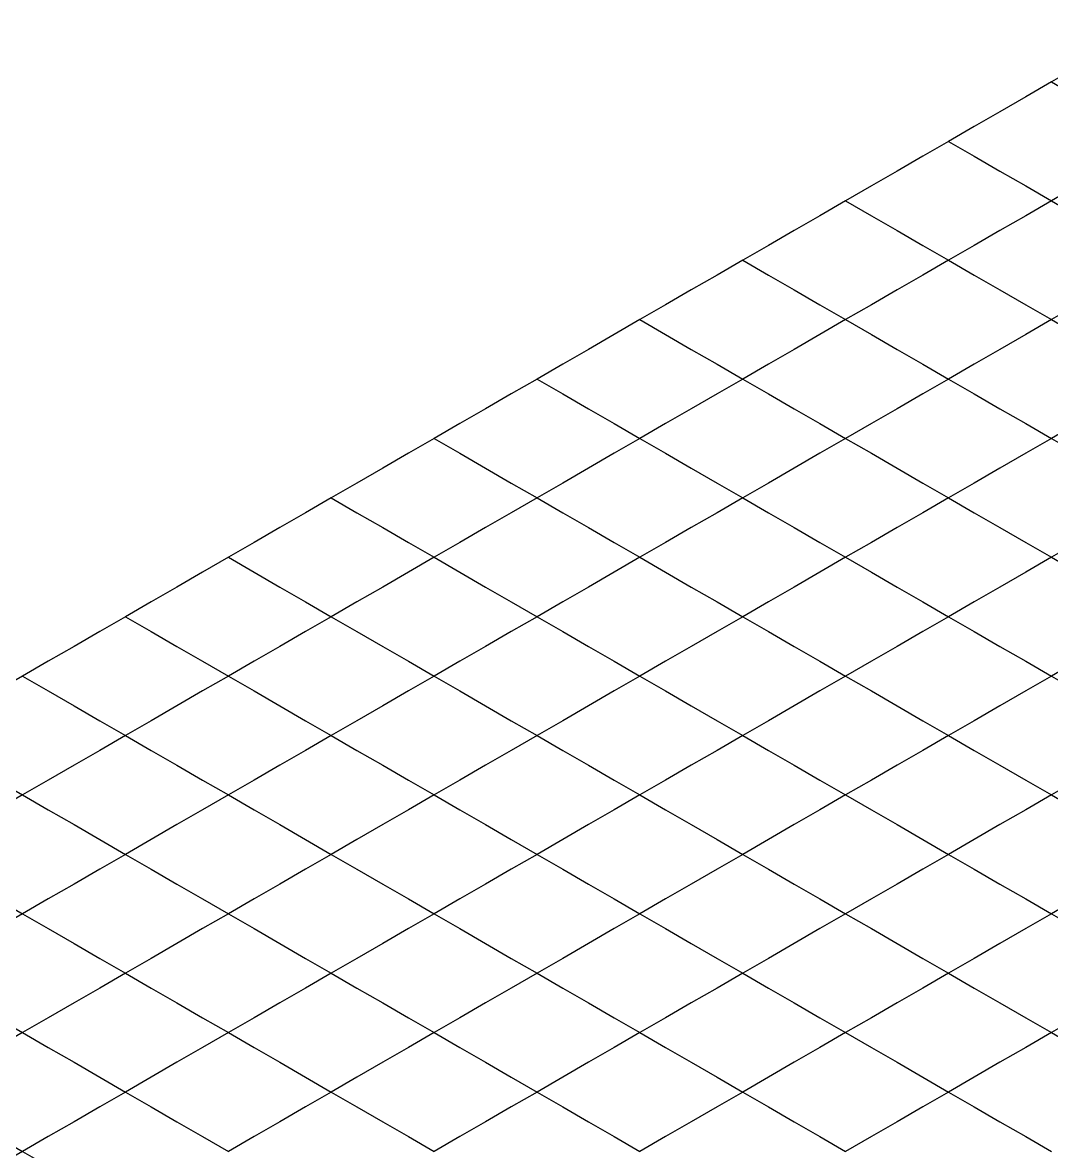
# Model space of a CAD drawing. Header units: metres. Extents: x 0 to 1028, y -291 to 246.
# Drawn here: x 324.1 to 387.8, y 157.7 to 227.6 of the extents above; entities that cross this region are included whole.
import ezdxf

# ---------------------------------------------------------------- set-up
doc = ezdxf.new("R2010")
doc.units = ezdxf.units.M
doc.layers.add('LAYER_02_PROJECTION', color=7, linetype='Continuous')

msp = doc.modelspace()

# ---------------------------------------------------------------- linework, layer by layer
at = {"layer": 'LAYER_02_PROJECTION'}
for points in [[(394.141, 227.558), (392.55, 226.639), (390.959, 225.72), (389.368, 224.802), (387.777, 223.883)], [(387.777, 223.883), (386.186, 222.965), (384.595, 222.046), (383.004, 221.128), (381.413, 220.209)], [(387.777, 223.883), (389.368, 222.965), (390.959, 222.046), (392.55, 221.128), (394.141, 220.209)], [(387.777, 223.883), (389.368, 222.965), (390.959, 222.046), (392.55, 221.128), (394.141, 220.209)], [(381.413, 220.209), (379.822, 219.291), (378.231, 218.372), (376.64, 217.453), (375.049, 216.535)], [(381.413, 220.209), (383.004, 219.291), (384.595, 218.372), (386.186, 217.453), (387.777, 216.535)], [(381.413, 220.209), (383.004, 219.291), (384.595, 218.372), (386.186, 217.453), (387.777, 216.535)], [(394.141, 220.209), (392.55, 219.291), (390.959, 218.372), (389.368, 217.453), (387.777, 216.535)], [(394.141, 220.209), (392.55, 219.291), (390.959, 218.372), (389.368, 217.453), (387.777, 216.535)], [(375.049, 216.535), (373.458, 215.616), (371.867, 214.698), (370.276, 213.779), (368.685, 212.861)], [(375.049, 216.535), (376.64, 215.616), (378.231, 214.698), (379.822, 213.779), (381.413, 212.861)], [(375.049, 216.535), (376.64, 215.616), (378.231, 214.698), (379.822, 213.779), (381.413, 212.861)], [(387.777, 216.535), (386.186, 215.616), (384.595, 214.698), (383.004, 213.779), (381.413, 212.861)], [(387.777, 216.535), (386.186, 215.616), (384.595, 214.698), (383.004, 213.779), (381.413, 212.861)], [(387.777, 216.535), (389.368, 215.616), (390.959, 214.698), (392.55, 213.779), (394.141, 212.861)], [(387.777, 216.535), (389.368, 215.616), (390.959, 214.698), (392.55, 213.779), (394.141, 212.861)], [(368.685, 212.861), (367.094, 211.942), (365.503, 211.024), (363.913, 210.105), (362.322, 209.186)], [(368.685, 212.861), (370.276, 211.942), (371.867, 211.024), (373.458, 210.105), (375.049, 209.186)], [(368.685, 212.861), (370.276, 211.942), (371.867, 211.024), (373.458, 210.105), (375.049, 209.186)], [(381.413, 212.861), (379.822, 211.942), (378.231, 211.024), (376.64, 210.105), (375.049, 209.186)], [(381.413, 212.861), (379.822, 211.942), (378.231, 211.024), (376.64, 210.105), (375.049, 209.186)], [(381.413, 212.861), (383.004, 211.942), (384.595, 211.024), (386.186, 210.105), (387.777, 209.186)], [(381.413, 212.861), (383.004, 211.942), (384.595, 211.024), (386.186, 210.105), (387.777, 209.186)], [(394.141, 212.861), (392.55, 211.942), (390.959, 211.024), (389.368, 210.105), (387.777, 209.186)], [(394.141, 212.861), (392.55, 211.942), (390.959, 211.024), (389.368, 210.105), (387.777, 209.186)], [(362.322, 209.186), (360.731, 208.268), (359.14, 207.349), (357.549, 206.431), (355.958, 205.512)], [(362.322, 209.186), (363.913, 208.268), (365.503, 207.349), (367.094, 206.431), (368.685, 205.512)], [(362.322, 209.186), (363.913, 208.268), (365.503, 207.349), (367.094, 206.431), (368.685, 205.512)], [(375.049, 209.186), (373.458, 208.268), (371.867, 207.349), (370.276, 206.431), (368.685, 205.512)], [(375.049, 209.186), (373.458, 208.268), (371.867, 207.349), (370.276, 206.431), (368.685, 205.512)], [(375.049, 209.186), (376.64, 208.268), (378.231, 207.349), (379.822, 206.431), (381.413, 205.512)], [(375.049, 209.186), (376.64, 208.268), (378.231, 207.349), (379.822, 206.431), (381.413, 205.512)], [(387.777, 209.186), (386.186, 208.268), (384.595, 207.349), (383.004, 206.431), (381.413, 205.512)], [(387.777, 209.186), (386.186, 208.268), (384.595, 207.349), (383.004, 206.431), (381.413, 205.512)], [(387.777, 209.186), (389.368, 208.268), (390.959, 207.349), (392.55, 206.431), (394.141, 205.512)], [(387.777, 209.186), (389.368, 208.268), (390.959, 207.349), (392.55, 206.431), (394.141, 205.512)], [(355.958, 205.512), (354.367, 204.594), (352.776, 203.675), (351.185, 202.757), (349.594, 201.838)], [(355.958, 205.512), (357.549, 204.594), (359.14, 203.675), (360.731, 202.757), (362.322, 201.838)], [(355.958, 205.512), (357.549, 204.594), (359.14, 203.675), (360.731, 202.757), (362.322, 201.838)], [(368.685, 205.512), (367.094, 204.594), (365.503, 203.675), (363.913, 202.757), (362.322, 201.838)], [(368.685, 205.512), (367.094, 204.594), (365.503, 203.675), (363.913, 202.757), (362.322, 201.838)], [(368.685, 205.512), (370.276, 204.594), (371.867, 203.675), (373.458, 202.757), (375.049, 201.838)], [(368.685, 205.512), (370.276, 204.594), (371.867, 203.675), (373.458, 202.757), (375.049, 201.838)], [(381.413, 205.512), (379.822, 204.594), (378.231, 203.675), (376.64, 202.757), (375.049, 201.838)], [(381.413, 205.512), (379.822, 204.594), (378.231, 203.675), (376.64, 202.757), (375.049, 201.838)], [(381.413, 205.512), (383.004, 204.594), (384.595, 203.675), (386.186, 202.757), (387.777, 201.838)], [(381.413, 205.512), (383.004, 204.594), (384.595, 203.675), (386.186, 202.757), (387.777, 201.838)], [(394.141, 205.512), (392.55, 204.594), (390.959, 203.675), (389.368, 202.757), (387.777, 201.838)], [(394.141, 205.512), (392.55, 204.594), (390.959, 203.675), (389.368, 202.757), (387.777, 201.838)], [(349.594, 201.838), (348.003, 200.919), (346.412, 200.001), (344.821, 199.082), (343.23, 198.164)], [(349.594, 201.838), (351.185, 200.919), (352.776, 200.001), (354.367, 199.082), (355.958, 198.164)], [(349.594, 201.838), (351.185, 200.919), (352.776, 200.001), (354.367, 199.082), (355.958, 198.164)], [(362.322, 201.838), (360.731, 200.919), (359.14, 200.001), (357.549, 199.082), (355.958, 198.164)], [(362.322, 201.838), (360.731, 200.919), (359.14, 200.001), (357.549, 199.082), (355.958, 198.164)], [(362.322, 201.838), (363.913, 200.919), (365.503, 200.001), (367.094, 199.082), (368.685, 198.164)], [(362.322, 201.838), (363.913, 200.919), (365.503, 200.001), (367.094, 199.082), (368.685, 198.164)], [(375.049, 201.838), (373.458, 200.919), (371.867, 200.001), (370.276, 199.082), (368.685, 198.164)], [(375.049, 201.838), (373.458, 200.919), (371.867, 200.001), (370.276, 199.082), (368.685, 198.164)], [(375.049, 201.838), (376.64, 200.919), (378.231, 200.001), (379.822, 199.082), (381.413, 198.164)], [(375.049, 201.838), (376.64, 200.919), (378.231, 200.001), (379.822, 199.082), (381.413, 198.164)], [(387.777, 201.838), (386.186, 200.919), (384.595, 200.001), (383.004, 199.082), (381.413, 198.164)], [(387.777, 201.838), (386.186, 200.919), (384.595, 200.001), (383.004, 199.082), (381.413, 198.164)], [(387.777, 201.838), (389.368, 200.919), (390.959, 200.001), (392.55, 199.082), (394.141, 198.164)], [(387.777, 201.838), (389.368, 200.919), (390.959, 200.001), (392.55, 199.082), (394.141, 198.164)], [(343.23, 198.164), (341.639, 197.245), (340.048, 196.327), (338.457, 195.408), (336.866, 194.489)], [(343.23, 198.164), (344.821, 197.245), (346.412, 196.327), (348.003, 195.408), (349.594, 194.489)], [(343.23, 198.164), (344.821, 197.245), (346.412, 196.327), (348.003, 195.408), (349.594, 194.489)], [(355.958, 198.164), (354.367, 197.245), (352.776, 196.327), (351.185, 195.408), (349.594, 194.489)], [(355.958, 198.164), (354.367, 197.245), (352.776, 196.327), (351.185, 195.408), (349.594, 194.489)], [(355.958, 198.164), (357.549, 197.245), (359.14, 196.327), (360.731, 195.408), (362.322, 194.489)], [(355.958, 198.164), (357.549, 197.245), (359.14, 196.327), (360.731, 195.408), (362.322, 194.489)], [(368.685, 198.164), (367.094, 197.245), (365.503, 196.327), (363.913, 195.408), (362.322, 194.489)], [(368.685, 198.164), (367.094, 197.245), (365.503, 196.327), (363.913, 195.408), (362.322, 194.489)], [(368.685, 198.164), (370.276, 197.245), (371.867, 196.327), (373.458, 195.408), (375.049, 194.489)], [(368.685, 198.164), (370.276, 197.245), (371.867, 196.327), (373.458, 195.408), (375.049, 194.489)], [(381.413, 198.164), (379.822, 197.245), (378.231, 196.327), (376.64, 195.408), (375.049, 194.489)], [(381.413, 198.164), (379.822, 197.245), (378.231, 196.327), (376.64, 195.408), (375.049, 194.489)], [(381.413, 198.164), (383.004, 197.245), (384.595, 196.327), (386.186, 195.408), (387.777, 194.489)], [(381.413, 198.164), (383.004, 197.245), (384.595, 196.327), (386.186, 195.408), (387.777, 194.489)], [(394.141, 198.164), (392.55, 197.245), (390.959, 196.327), (389.368, 195.408), (387.777, 194.489)], [(394.141, 198.164), (392.55, 197.245), (390.959, 196.327), (389.368, 195.408), (387.777, 194.489)], [(336.866, 194.489), (335.275, 193.571), (333.684, 192.652), (332.093, 191.734), (330.502, 190.815)], [(336.866, 194.489), (338.457, 193.571), (340.048, 192.652), (341.639, 191.734), (343.23, 190.815)], [(336.866, 194.489), (338.457, 193.571), (340.048, 192.652), (341.639, 191.734), (343.23, 190.815)], [(349.594, 194.489), (348.003, 193.571), (346.412, 192.652), (344.821, 191.734), (343.23, 190.815)], [(349.594, 194.489), (348.003, 193.571), (346.412, 192.652), (344.821, 191.734), (343.23, 190.815)], [(349.594, 194.489), (351.185, 193.571), (352.776, 192.652), (354.367, 191.734), (355.958, 190.815)], [(349.594, 194.489), (351.185, 193.571), (352.776, 192.652), (354.367, 191.734), (355.958, 190.815)], [(362.322, 194.489), (360.731, 193.571), (359.14, 192.652), (357.549, 191.734), (355.958, 190.815)], [(362.322, 194.489), (360.731, 193.571), (359.14, 192.652), (357.549, 191.734), (355.958, 190.815)], [(362.322, 194.489), (363.913, 193.571), (365.503, 192.652), (367.094, 191.734), (368.685, 190.815)], [(362.322, 194.489), (363.913, 193.571), (365.503, 192.652), (367.094, 191.734), (368.685, 190.815)], [(375.049, 194.489), (373.458, 193.571), (371.867, 192.652), (370.276, 191.734), (368.685, 190.815)], [(375.049, 194.489), (373.458, 193.571), (371.867, 192.652), (370.276, 191.734), (368.685, 190.815)], [(375.049, 194.489), (376.64, 193.571), (378.231, 192.652), (379.822, 191.734), (381.413, 190.815)], [(375.049, 194.489), (376.64, 193.571), (378.231, 192.652), (379.822, 191.734), (381.413, 190.815)], [(387.777, 194.489), (386.186, 193.571), (384.595, 192.652), (383.004, 191.734), (381.413, 190.815)], [(387.777, 194.489), (386.186, 193.571), (384.595, 192.652), (383.004, 191.734), (381.413, 190.815)], [(387.777, 194.489), (389.368, 193.571), (390.959, 192.652), (392.55, 191.734), (394.141, 190.815)], [(387.777, 194.489), (389.368, 193.571), (390.959, 192.652), (392.55, 191.734), (394.141, 190.815)], [(330.502, 190.815), (328.911, 189.897), (327.32, 188.978), (325.729, 188.06), (324.138, 187.141)], [(330.502, 190.815), (332.093, 189.897), (333.684, 188.978), (335.275, 188.06), (336.866, 187.141)], [(330.502, 190.815), (332.093, 189.897), (333.684, 188.978), (335.275, 188.06), (336.866, 187.141)], [(343.23, 190.815), (341.639, 189.897), (340.048, 188.978), (338.457, 188.06), (336.866, 187.141)], [(343.23, 190.815), (341.639, 189.897), (340.048, 188.978), (338.457, 188.06), (336.866, 187.141)], [(343.23, 190.815), (344.821, 189.897), (346.412, 188.978), (348.003, 188.06), (349.594, 187.141)], [(343.23, 190.815), (344.821, 189.897), (346.412, 188.978), (348.003, 188.06), (349.594, 187.141)], [(355.958, 190.815), (354.367, 189.897), (352.776, 188.978), (351.185, 188.06), (349.594, 187.141)], [(355.958, 190.815), (354.367, 189.897), (352.776, 188.978), (351.185, 188.06), (349.594, 187.141)], [(355.958, 190.815), (357.549, 189.897), (359.14, 188.978), (360.731, 188.06), (362.322, 187.141)], [(355.958, 190.815), (357.549, 189.897), (359.14, 188.978), (360.731, 188.06), (362.322, 187.141)], [(368.685, 190.815), (367.094, 189.897), (365.503, 188.978), (363.913, 188.06), (362.322, 187.141)], [(368.685, 190.815), (367.094, 189.897), (365.503, 188.978), (363.913, 188.06), (362.322, 187.141)], [(368.685, 190.815), (370.276, 189.897), (371.867, 188.978), (373.458, 188.06), (375.049, 187.141)], [(368.685, 190.815), (370.276, 189.897), (371.867, 188.978), (373.458, 188.06), (375.049, 187.141)], [(381.413, 190.815), (379.822, 189.897), (378.231, 188.978), (376.64, 188.06), (375.049, 187.141)], [(381.413, 190.815), (379.822, 189.897), (378.231, 188.978), (376.64, 188.06), (375.049, 187.141)], [(381.413, 190.815), (383.004, 189.897), (384.595, 188.978), (386.186, 188.06), (387.777, 187.141)], [(381.413, 190.815), (383.004, 189.897), (384.595, 188.978), (386.186, 188.06), (387.777, 187.141)], [(394.141, 190.815), (392.55, 189.897), (390.959, 188.978), (389.368, 188.06), (387.777, 187.141)], [(394.141, 190.815), (392.55, 189.897), (390.959, 188.978), (389.368, 188.06), (387.777, 187.141)], [(324.138, 187.141), (322.547, 186.222), (320.956, 185.304), (319.365, 184.385), (317.774, 183.467)], [(324.138, 187.141), (325.729, 186.222), (327.32, 185.304), (328.911, 184.385), (330.502, 183.467)], [(324.138, 187.141), (325.729, 186.222), (327.32, 185.304), (328.911, 184.385), (330.502, 183.467)], [(336.866, 187.141), (335.275, 186.222), (333.684, 185.304), (332.093, 184.385), (330.502, 183.467)], [(336.866, 187.141), (335.275, 186.222), (333.684, 185.304), (332.093, 184.385), (330.502, 183.467)], [(336.866, 187.141), (338.457, 186.222), (340.048, 185.304), (341.639, 184.385), (343.23, 183.467)], [(336.866, 187.141), (338.457, 186.222), (340.048, 185.304), (341.639, 184.385), (343.23, 183.467)], [(349.594, 187.141), (348.003, 186.222), (346.412, 185.304), (344.821, 184.385), (343.23, 183.467)], [(349.594, 187.141), (348.003, 186.222), (346.412, 185.304), (344.821, 184.385), (343.23, 183.467)], [(349.594, 187.141), (351.185, 186.222), (352.776, 185.304), (354.367, 184.385), (355.958, 183.467)], [(349.594, 187.141), (351.185, 186.222), (352.776, 185.304), (354.367, 184.385), (355.958, 183.467)], [(362.322, 187.141), (360.731, 186.222), (359.14, 185.304), (357.549, 184.385), (355.958, 183.467)], [(362.322, 187.141), (360.731, 186.222), (359.14, 185.304), (357.549, 184.385), (355.958, 183.467)], [(362.322, 187.141), (363.913, 186.222), (365.503, 185.304), (367.094, 184.385), (368.685, 183.467)], [(362.322, 187.141), (363.913, 186.222), (365.503, 185.304), (367.094, 184.385), (368.685, 183.467)], [(375.049, 187.141), (373.458, 186.222), (371.867, 185.304), (370.276, 184.385), (368.685, 183.467)], [(375.049, 187.141), (373.458, 186.222), (371.867, 185.304), (370.276, 184.385), (368.685, 183.467)], [(375.049, 187.141), (376.64, 186.222), (378.231, 185.304), (379.822, 184.385), (381.413, 183.467)], [(375.049, 187.141), (376.64, 186.222), (378.231, 185.304), (379.822, 184.385), (381.413, 183.467)], [(387.777, 187.141), (386.186, 186.222), (384.595, 185.304), (383.004, 184.385), (381.413, 183.467)], [(387.777, 187.141), (386.186, 186.222), (384.595, 185.304), (383.004, 184.385), (381.413, 183.467)], [(387.777, 187.141), (389.368, 186.222), (390.959, 185.304), (392.55, 184.385), (394.141, 183.467)], [(387.777, 187.141), (389.368, 186.222), (390.959, 185.304), (392.55, 184.385), (394.141, 183.467)], [(317.774, 183.467), (319.365, 182.548), (320.956, 181.63), (322.547, 180.711), (324.138, 179.793)], [(317.774, 183.467), (319.365, 182.548), (320.956, 181.63), (322.547, 180.711), (324.138, 179.793)], [(330.502, 183.467), (328.911, 182.548), (327.32, 181.63), (325.729, 180.711), (324.138, 179.793)], [(330.502, 183.467), (328.911, 182.548), (327.32, 181.63), (325.729, 180.711), (324.138, 179.793)], [(330.502, 183.467), (332.093, 182.548), (333.684, 181.63), (335.275, 180.711), (336.866, 179.793)], [(330.502, 183.467), (332.093, 182.548), (333.684, 181.63), (335.275, 180.711), (336.866, 179.793)], [(343.23, 183.467), (341.639, 182.548), (340.048, 181.63), (338.457, 180.711), (336.866, 179.793)], [(343.23, 183.467), (341.639, 182.548), (340.048, 181.63), (338.457, 180.711), (336.866, 179.793)], [(343.23, 183.467), (344.821, 182.548), (346.412, 181.63), (348.003, 180.711), (349.594, 179.793)], [(343.23, 183.467), (344.821, 182.548), (346.412, 181.63), (348.003, 180.711), (349.594, 179.793)], [(355.958, 183.467), (354.367, 182.548), (352.776, 181.63), (351.185, 180.711), (349.594, 179.793)], [(355.958, 183.467), (354.367, 182.548), (352.776, 181.63), (351.185, 180.711), (349.594, 179.793)], [(355.958, 183.467), (357.549, 182.548), (359.14, 181.63), (360.731, 180.711), (362.322, 179.793)], [(355.958, 183.467), (357.549, 182.548), (359.14, 181.63), (360.731, 180.711), (362.322, 179.793)], [(368.685, 183.467), (367.094, 182.548), (365.503, 181.63), (363.913, 180.711), (362.322, 179.793)], [(368.685, 183.467), (367.094, 182.548), (365.503, 181.63), (363.913, 180.711), (362.322, 179.793)], [(368.685, 183.467), (370.276, 182.548), (371.867, 181.63), (373.458, 180.711), (375.049, 179.793)], [(368.685, 183.467), (370.276, 182.548), (371.867, 181.63), (373.458, 180.711), (375.049, 179.793)], [(381.413, 183.467), (379.822, 182.548), (378.231, 181.63), (376.64, 180.711), (375.049, 179.793)], [(381.413, 183.467), (379.822, 182.548), (378.231, 181.63), (376.64, 180.711), (375.049, 179.793)], [(381.413, 183.467), (383.004, 182.548), (384.595, 181.63), (386.186, 180.711), (387.777, 179.793)], [(381.413, 183.467), (383.004, 182.548), (384.595, 181.63), (386.186, 180.711), (387.777, 179.793)], [(394.141, 183.467), (392.55, 182.548), (390.959, 181.63), (389.368, 180.711), (387.777, 179.793)], [(394.141, 183.467), (392.55, 182.548), (390.959, 181.63), (389.368, 180.711), (387.777, 179.793)], [(324.138, 179.793), (322.547, 178.874), (320.956, 177.955), (319.365, 177.037), (317.774, 176.118)], [(324.138, 179.793), (322.547, 178.874), (320.956, 177.955), (319.365, 177.037), (317.774, 176.118)], [(324.138, 179.793), (325.729, 178.874), (327.32, 177.955), (328.911, 177.037), (330.502, 176.118)], [(324.138, 179.793), (325.729, 178.874), (327.32, 177.955), (328.911, 177.037), (330.502, 176.118)], [(336.866, 179.793), (335.275, 178.874), (333.684, 177.955), (332.093, 177.037), (330.502, 176.118)], [(336.866, 179.793), (335.275, 178.874), (333.684, 177.955), (332.093, 177.037), (330.502, 176.118)], [(336.866, 179.793), (338.457, 178.874), (340.048, 177.955), (341.639, 177.037), (343.23, 176.118)], [(336.866, 179.793), (338.457, 178.874), (340.048, 177.955), (341.639, 177.037), (343.23, 176.118)], [(349.594, 179.793), (348.003, 178.874), (346.412, 177.955), (344.821, 177.037), (343.23, 176.118)], [(349.594, 179.793), (348.003, 178.874), (346.412, 177.955), (344.821, 177.037), (343.23, 176.118)], [(349.594, 179.793), (351.185, 178.874), (352.776, 177.955), (354.367, 177.037), (355.958, 176.118)], [(349.594, 179.793), (351.185, 178.874), (352.776, 177.955), (354.367, 177.037), (355.958, 176.118)], [(362.322, 179.793), (360.731, 178.874), (359.14, 177.955), (357.549, 177.037), (355.958, 176.118)], [(362.322, 179.793), (360.731, 178.874), (359.14, 177.955), (357.549, 177.037), (355.958, 176.118)], [(362.322, 179.793), (363.913, 178.874), (365.503, 177.955), (367.094, 177.037), (368.685, 176.118)], [(362.322, 179.793), (363.913, 178.874), (365.503, 177.955), (367.094, 177.037), (368.685, 176.118)], [(375.049, 179.793), (373.458, 178.874), (371.867, 177.955), (370.276, 177.037), (368.685, 176.118)], [(375.049, 179.793), (373.458, 178.874), (371.867, 177.955), (370.276, 177.037), (368.685, 176.118)], [(375.049, 179.793), (376.64, 178.874), (378.231, 177.955), (379.822, 177.037), (381.413, 176.118)], [(375.049, 179.793), (376.64, 178.874), (378.231, 177.955), (379.822, 177.037), (381.413, 176.118)], [(387.777, 179.793), (386.186, 178.874), (384.595, 177.955), (383.004, 177.037), (381.413, 176.118)], [(387.777, 179.793), (386.186, 178.874), (384.595, 177.955), (383.004, 177.037), (381.413, 176.118)], [(387.777, 179.793), (389.368, 178.874), (390.959, 177.955), (392.55, 177.037), (394.141, 176.118)], [(387.777, 179.793), (389.368, 178.874), (390.959, 177.955), (392.55, 177.037), (394.141, 176.118)], [(317.774, 176.118), (319.365, 175.2), (320.956, 174.281), (322.547, 173.363), (324.138, 172.444)], [(317.774, 176.118), (319.365, 175.2), (320.956, 174.281), (322.547, 173.363), (324.138, 172.444)], [(330.502, 176.118), (328.911, 175.2), (327.32, 174.281), (325.729, 173.363), (324.138, 172.444)], [(330.502, 176.118), (328.911, 175.2), (327.32, 174.281), (325.729, 173.363), (324.138, 172.444)], [(330.502, 176.118), (332.093, 175.2), (333.684, 174.281), (335.275, 173.363), (336.866, 172.444)], [(330.502, 176.118), (332.093, 175.2), (333.684, 174.281), (335.275, 173.363), (336.866, 172.444)], [(343.23, 176.118), (341.639, 175.2), (340.048, 174.281), (338.457, 173.363), (336.866, 172.444)], [(343.23, 176.118), (341.639, 175.2), (340.048, 174.281), (338.457, 173.363), (336.866, 172.444)], [(343.23, 176.118), (344.821, 175.2), (346.412, 174.281), (348.003, 173.363), (349.594, 172.444)], [(343.23, 176.118), (344.821, 175.2), (346.412, 174.281), (348.003, 173.363), (349.594, 172.444)], [(355.958, 176.118), (354.367, 175.2), (352.776, 174.281), (351.185, 173.363), (349.594, 172.444)], [(355.958, 176.118), (354.367, 175.2), (352.776, 174.281), (351.185, 173.363), (349.594, 172.444)], [(355.958, 176.118), (357.549, 175.2), (359.14, 174.281), (360.731, 173.363), (362.322, 172.444)], [(355.958, 176.118), (357.549, 175.2), (359.14, 174.281), (360.731, 173.363), (362.322, 172.444)], [(368.685, 176.118), (367.094, 175.2), (365.503, 174.281), (363.913, 173.363), (362.322, 172.444)], [(368.685, 176.118), (367.094, 175.2), (365.503, 174.281), (363.913, 173.363), (362.322, 172.444)], [(368.685, 176.118), (370.276, 175.2), (371.867, 174.281), (373.458, 173.363), (375.049, 172.444)], [(368.685, 176.118), (370.276, 175.2), (371.867, 174.281), (373.458, 173.363), (375.049, 172.444)], [(381.413, 176.118), (379.822, 175.2), (378.231, 174.281), (376.64, 173.363), (375.049, 172.444)], [(381.413, 176.118), (379.822, 175.2), (378.231, 174.281), (376.64, 173.363), (375.049, 172.444)], [(381.413, 176.118), (383.004, 175.2), (384.595, 174.281), (386.186, 173.363), (387.777, 172.444)], [(381.413, 176.118), (383.004, 175.2), (384.595, 174.281), (386.186, 173.363), (387.777, 172.444)], [(394.141, 176.118), (392.55, 175.2), (390.959, 174.281), (389.368, 173.363), (387.777, 172.444)], [(394.141, 176.118), (392.55, 175.2), (390.959, 174.281), (389.368, 173.363), (387.777, 172.444)], [(324.138, 172.444), (322.547, 171.526), (320.956, 170.607), (319.365, 169.688), (317.774, 168.77)], [(324.138, 172.444), (322.547, 171.526), (320.956, 170.607), (319.365, 169.688), (317.774, 168.77)], [(324.138, 172.444), (325.729, 171.526), (327.32, 170.607), (328.911, 169.688), (330.502, 168.77)], [(324.138, 172.444), (325.729, 171.526), (327.32, 170.607), (328.911, 169.688), (330.502, 168.77)], [(336.866, 172.444), (335.275, 171.526), (333.684, 170.607), (332.093, 169.688), (330.502, 168.77)], [(336.866, 172.444), (335.275, 171.526), (333.684, 170.607), (332.093, 169.688), (330.502, 168.77)], [(336.866, 172.444), (338.457, 171.526), (340.048, 170.607), (341.639, 169.688), (343.23, 168.77)], [(336.866, 172.444), (338.457, 171.526), (340.048, 170.607), (341.639, 169.688), (343.23, 168.77)], [(349.594, 172.444), (348.003, 171.526), (346.412, 170.607), (344.821, 169.688), (343.23, 168.77)], [(349.594, 172.444), (348.003, 171.526), (346.412, 170.607), (344.821, 169.688), (343.23, 168.77)], [(349.594, 172.444), (351.185, 171.526), (352.776, 170.607), (354.367, 169.688), (355.958, 168.77)], [(349.594, 172.444), (351.185, 171.526), (352.776, 170.607), (354.367, 169.688), (355.958, 168.77)], [(362.322, 172.444), (360.731, 171.526), (359.14, 170.607), (357.549, 169.688), (355.958, 168.77)], [(362.322, 172.444), (360.731, 171.526), (359.14, 170.607), (357.549, 169.688), (355.958, 168.77)], [(362.322, 172.444), (363.913, 171.526), (365.503, 170.607), (367.094, 169.688), (368.685, 168.77)], [(362.322, 172.444), (363.913, 171.526), (365.503, 170.607), (367.094, 169.688), (368.685, 168.77)], [(375.049, 172.444), (373.458, 171.526), (371.867, 170.607), (370.276, 169.688), (368.685, 168.77)], [(375.049, 172.444), (373.458, 171.526), (371.867, 170.607), (370.276, 169.688), (368.685, 168.77)], [(375.049, 172.444), (376.64, 171.526), (378.231, 170.607), (379.822, 169.688), (381.413, 168.77)], [(375.049, 172.444), (376.64, 171.526), (378.231, 170.607), (379.822, 169.688), (381.413, 168.77)], [(387.777, 172.444), (386.186, 171.526), (384.595, 170.607), (383.004, 169.688), (381.413, 168.77)], [(387.777, 172.444), (386.186, 171.526), (384.595, 170.607), (383.004, 169.688), (381.413, 168.77)], [(387.777, 172.444), (389.368, 171.526), (390.959, 170.607), (392.55, 169.688), (394.141, 168.77)], [(387.777, 172.444), (389.368, 171.526), (390.959, 170.607), (392.55, 169.688), (394.141, 168.77)], [(317.774, 168.77), (319.365, 167.851), (320.956, 166.933), (322.547, 166.014), (324.138, 165.096)], [(317.774, 168.77), (319.365, 167.851), (320.956, 166.933), (322.547, 166.014), (324.138, 165.096)], [(330.502, 168.77), (328.911, 167.851), (327.32, 166.933), (325.729, 166.014), (324.138, 165.096)], [(330.502, 168.77), (328.911, 167.851), (327.32, 166.933), (325.729, 166.014), (324.138, 165.096)], [(330.502, 168.77), (332.093, 167.851), (333.684, 166.933), (335.275, 166.014), (336.866, 165.096)], [(330.502, 168.77), (332.093, 167.851), (333.684, 166.933), (335.275, 166.014), (336.866, 165.096)], [(343.23, 168.77), (341.639, 167.851), (340.048, 166.933), (338.457, 166.014), (336.866, 165.096)], [(343.23, 168.77), (341.639, 167.851), (340.048, 166.933), (338.457, 166.014), (336.866, 165.096)], [(343.23, 168.77), (344.821, 167.851), (346.412, 166.933), (348.003, 166.014), (349.594, 165.096)], [(343.23, 168.77), (344.821, 167.851), (346.412, 166.933), (348.003, 166.014), (349.594, 165.096)], [(355.958, 168.77), (354.367, 167.851), (352.776, 166.933), (351.185, 166.014), (349.594, 165.096)], [(355.958, 168.77), (354.367, 167.851), (352.776, 166.933), (351.185, 166.014), (349.594, 165.096)], [(355.958, 168.77), (357.549, 167.851), (359.14, 166.933), (360.731, 166.014), (362.322, 165.096)], [(355.958, 168.77), (357.549, 167.851), (359.14, 166.933), (360.731, 166.014), (362.322, 165.096)], [(368.685, 168.77), (367.094, 167.851), (365.503, 166.933), (363.913, 166.014), (362.322, 165.096)], [(368.685, 168.77), (367.094, 167.851), (365.503, 166.933), (363.913, 166.014), (362.322, 165.096)], [(368.685, 168.77), (370.276, 167.851), (371.867, 166.933), (373.458, 166.014), (375.049, 165.096)], [(368.685, 168.77), (370.276, 167.851), (371.867, 166.933), (373.458, 166.014), (375.049, 165.096)], [(381.413, 168.77), (379.822, 167.851), (378.231, 166.933), (376.64, 166.014), (375.049, 165.096)], [(381.413, 168.77), (379.822, 167.851), (378.231, 166.933), (376.64, 166.014), (375.049, 165.096)], [(381.413, 168.77), (383.004, 167.851), (384.595, 166.933), (386.186, 166.014), (387.777, 165.096)], [(381.413, 168.77), (383.004, 167.851), (384.595, 166.933), (386.186, 166.014), (387.777, 165.096)], [(394.141, 168.77), (392.55, 167.851), (390.959, 166.933), (389.368, 166.014), (387.777, 165.096)], [(394.141, 168.77), (392.55, 167.851), (390.959, 166.933), (389.368, 166.014), (387.777, 165.096)], [(324.138, 165.096), (322.547, 164.177), (320.956, 163.258), (319.365, 162.34), (317.774, 161.421)], [(324.138, 165.096), (322.547, 164.177), (320.956, 163.258), (319.365, 162.34), (317.774, 161.421)], [(324.138, 165.096), (325.729, 164.177), (327.32, 163.258), (328.911, 162.34), (330.502, 161.421)], [(324.138, 165.096), (325.729, 164.177), (327.32, 163.258), (328.911, 162.34), (330.502, 161.421)], [(336.866, 165.096), (335.275, 164.177), (333.684, 163.258), (332.093, 162.34), (330.502, 161.421)], [(336.866, 165.096), (335.275, 164.177), (333.684, 163.258), (332.093, 162.34), (330.502, 161.421)], [(336.866, 165.096), (338.457, 164.177), (340.048, 163.258), (341.639, 162.34), (343.23, 161.421)], [(336.866, 165.096), (338.457, 164.177), (340.048, 163.258), (341.639, 162.34), (343.23, 161.421)], [(349.594, 165.096), (348.003, 164.177), (346.412, 163.258), (344.821, 162.34), (343.23, 161.421)], [(349.594, 165.096), (348.003, 164.177), (346.412, 163.258), (344.821, 162.34), (343.23, 161.421)], [(349.594, 165.096), (351.185, 164.177), (352.776, 163.258), (354.367, 162.34), (355.958, 161.421)], [(349.594, 165.096), (351.185, 164.177), (352.776, 163.258), (354.367, 162.34), (355.958, 161.421)], [(362.322, 165.096), (360.731, 164.177), (359.14, 163.258), (357.549, 162.34), (355.958, 161.421)], [(362.322, 165.096), (360.731, 164.177), (359.14, 163.258), (357.549, 162.34), (355.958, 161.421)], [(362.322, 165.096), (363.913, 164.177), (365.503, 163.258), (367.094, 162.34), (368.685, 161.421)], [(362.322, 165.096), (363.913, 164.177), (365.503, 163.258), (367.094, 162.34), (368.685, 161.421)], [(375.049, 165.096), (373.458, 164.177), (371.867, 163.258), (370.276, 162.34), (368.685, 161.421)], [(375.049, 165.096), (373.458, 164.177), (371.867, 163.258), (370.276, 162.34), (368.685, 161.421)], [(375.049, 165.096), (376.64, 164.177), (378.231, 163.258), (379.822, 162.34), (381.413, 161.421)], [(375.049, 165.096), (376.64, 164.177), (378.231, 163.258), (379.822, 162.34), (381.413, 161.421)], [(387.777, 165.096), (386.186, 164.177), (384.595, 163.258), (383.004, 162.34), (381.413, 161.421)], [(387.777, 165.096), (386.186, 164.177), (384.595, 163.258), (383.004, 162.34), (381.413, 161.421)], [(387.777, 165.096), (389.368, 164.177), (390.959, 163.258), (392.55, 162.34), (394.141, 161.421)], [(387.777, 165.096), (389.368, 164.177), (390.959, 163.258), (392.55, 162.34), (394.141, 161.421)], [(317.774, 161.421), (319.365, 160.503), (320.956, 159.584), (322.547, 158.666), (324.138, 157.747)], [(317.774, 161.421), (319.365, 160.503), (320.956, 159.584), (322.547, 158.666), (324.138, 157.747)], [(330.502, 161.421), (328.911, 160.503), (327.32, 159.584), (325.729, 158.666), (324.138, 157.747)], [(330.502, 161.421), (328.911, 160.503), (327.32, 159.584), (325.729, 158.666), (324.138, 157.747)], [(330.502, 161.421), (332.093, 160.503), (333.684, 159.584), (335.275, 158.666), (336.866, 157.747)], [(330.502, 161.421), (332.093, 160.503), (333.684, 159.584), (335.275, 158.666), (336.866, 157.747)], [(343.23, 161.421), (341.639, 160.503), (340.048, 159.584), (338.457, 158.666), (336.866, 157.747)], [(343.23, 161.421), (341.639, 160.503), (340.048, 159.584), (338.457, 158.666), (336.866, 157.747)], [(343.23, 161.421), (344.821, 160.503), (346.412, 159.584), (348.003, 158.666), (349.594, 157.747)], [(343.23, 161.421), (344.821, 160.503), (346.412, 159.584), (348.003, 158.666), (349.594, 157.747)], [(355.958, 161.421), (354.367, 160.503), (352.776, 159.584), (351.185, 158.666), (349.594, 157.747)], [(355.958, 161.421), (354.367, 160.503), (352.776, 159.584), (351.185, 158.666), (349.594, 157.747)], [(355.958, 161.421), (357.549, 160.503), (359.14, 159.584), (360.731, 158.666), (362.322, 157.747)], [(355.958, 161.421), (357.549, 160.503), (359.14, 159.584), (360.731, 158.666), (362.322, 157.747)], [(368.685, 161.421), (367.094, 160.503), (365.503, 159.584), (363.913, 158.666), (362.322, 157.747)], [(368.685, 161.421), (367.094, 160.503), (365.503, 159.584), (363.913, 158.666), (362.322, 157.747)], [(368.685, 161.421), (370.276, 160.503), (371.867, 159.584), (373.458, 158.666), (375.049, 157.747)], [(368.685, 161.421), (370.276, 160.503), (371.867, 159.584), (373.458, 158.666), (375.049, 157.747)], [(381.413, 161.421), (379.822, 160.503), (378.231, 159.584), (376.64, 158.666), (375.049, 157.747)], [(381.413, 161.421), (379.822, 160.503), (378.231, 159.584), (376.64, 158.666), (375.049, 157.747)], [(381.413, 161.421), (383.004, 160.503), (384.595, 159.584), (386.186, 158.666), (387.777, 157.747)], [(381.413, 161.421), (383.004, 160.503), (384.595, 159.584), (386.186, 158.666), (387.777, 157.747)], [(324.138, 157.747), (322.547, 156.829), (320.956, 155.91), (319.365, 154.991), (317.774, 154.073)], [(324.138, 157.747), (322.547, 156.829), (320.956, 155.91), (319.365, 154.991), (317.774, 154.073)], [(324.138, 157.747), (325.729, 156.829), (327.32, 155.91), (328.911, 154.991), (330.502, 154.073)], [(324.138, 157.747), (325.729, 156.829), (327.32, 155.91), (328.911, 154.991), (330.502, 154.073)]]:
    msp.add_lwpolyline(points, dxfattribs=at)

doc.saveas('drawing.dxf')
